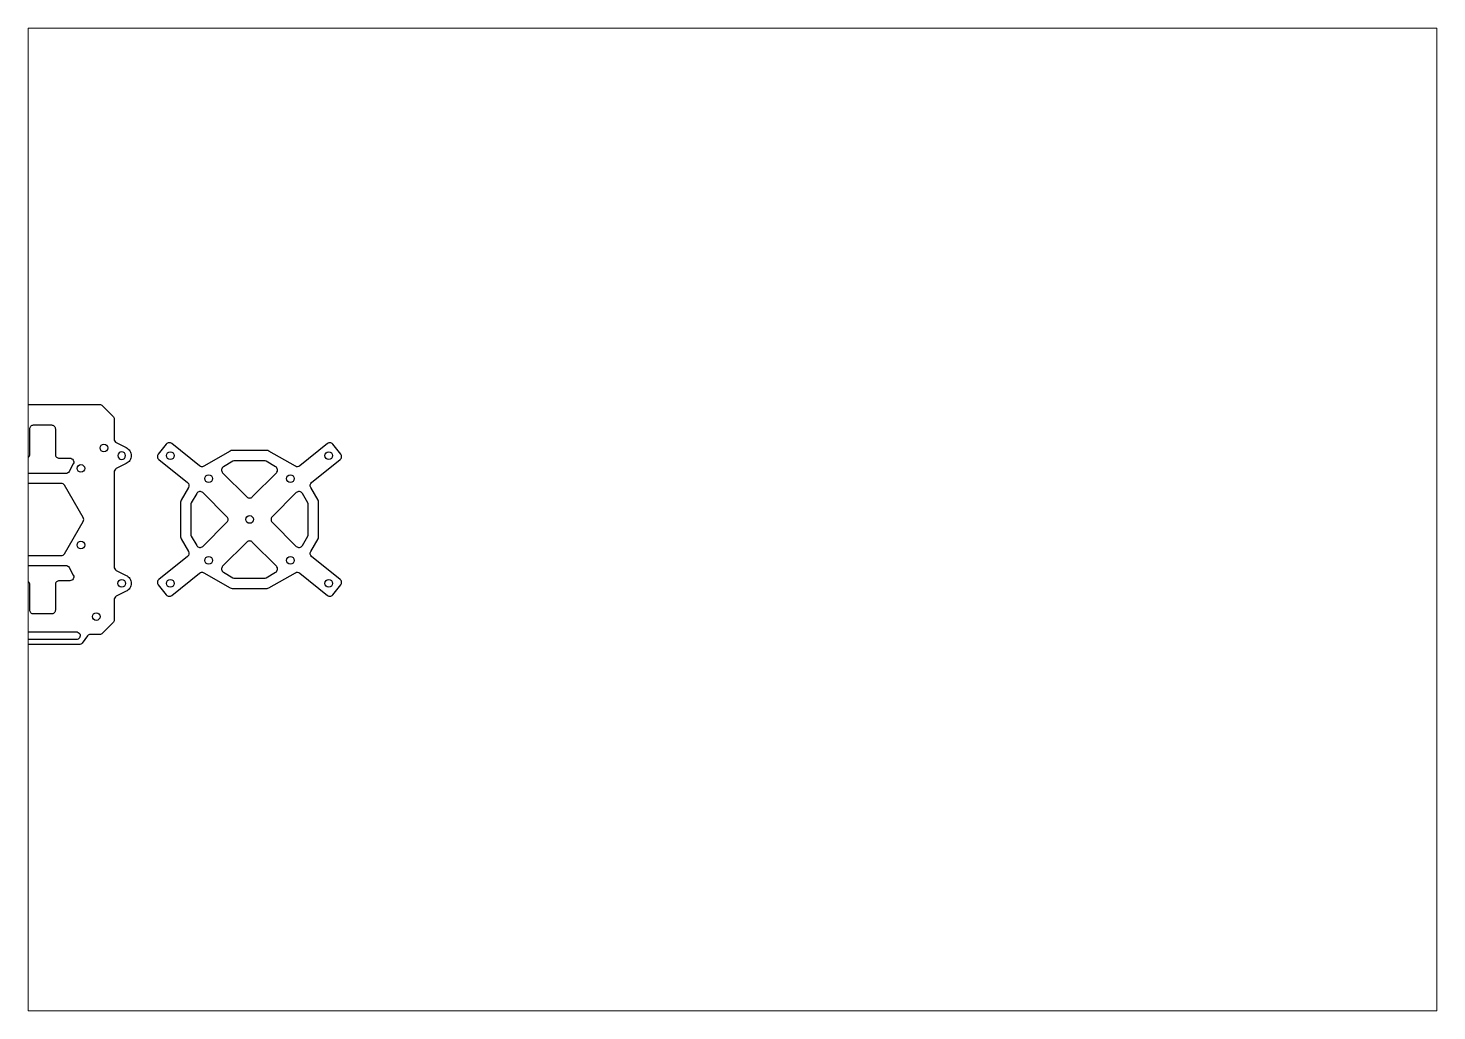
# Paper-space layout 'Layout1' of a CAD drawing. Header units: millimetres. Extents: x 29 to 260, y 20 to 181.
# The model-space entities are those that its viewports show. They can reach past a viewport. Long polylines and large blocks are cut down to what shows.
import ezdxf

# ---------------------------------------------------------------- set-up
doc = ezdxf.new("R2010")
doc.units = ezdxf.units.MM
doc.layers.add('CNC', color=7, linetype='Continuous')

# ---------------------------------------------------------------- blocks, each defined once
blk = doc.blocks.new('GFH Screw Hole')
blk.add_circle((0, 0), 1.5)

msp = doc.modelspace()

# ---------------------------------------------------------------- linework, layer by layer
at = {"layer": 'CNC'}
for points in [[(318, -49), (303.75, -49, -0.236068)], [(295.62, 45), (340.38, 45, -0.198912), (341.44, 44.56), (345.56, 40.44, -0.198912), (346, 39.38), (346, 31.43, 0.284079), (346.83, 30.09), (350.74, 28.13, -0.618034), (350.74, 21.87), (346.83, 19.91, 0.284079), (346, 18.57), (346, -18.57, 0.284079), (346.83, -19.91), (350.74, -21.87, -0.618034), (350.74, -28.13), (346.83, -30.09, 0.284079), (346, -31.43), (346, -39.38, -0.198912), (345.56, -40.44), (341.44, -44.56, -0.198912), (340.38, -45), (336.75, -45, 0.236068), (335.55, -45.6), (333.45, -48.4, -0.236068), (332.25, -49), (318, -49)], [(380.7, 10.52, 0.493145), (378.34, 10.21), (376.2, 6.51, 0.131652), (376, 5.76), (376, -5.76, 0.131652), (376.2, -6.51), (378.34, -10.21, 0.493145), (380.7, -10.52), (390.16, -1.06, 0.414214), (390.16, 1.06), (380.7, 10.52)]]:
    msp.add_lwpolyline(points, format="xyb", dxfattribs=at)
for points in [[(307.58, 18.79), (305.96, 21.79, -0.567506), (307.28, 24), (311.5, 24, 0.414214), (313, 25.5), (313, 35.5, -0.414214), (314.5, 37), (321.5, 37, -0.414214), (323, 35.5), (323, 25.5, 0.414214), (324.5, 24), (328.72, 24, -0.567506), (330.04, 21.79), (328.42, 18.79, -0.275912), (327.1, 18), (318, 18), (308.9, 18, -0.275912)], [(368.53, 29.71, 0.414214), (366.42, 29.49), (363.28, 25.59, 0.414214), (363.51, 23.49), (374.7, 14.45, -0.369492), (375.06, 12.54), (372.2, 7.58, 0.131652), (372, 6.83), (372, -6.83, 0.131652), (372.2, -7.58), (375.06, -12.54, -0.369492), (374.7, -14.45), (363.51, -23.49, 0.414214), (363.28, -25.59), (366.42, -29.49, 0.414214), (368.53, -29.71), (379.38, -20.96, -0.309956), (381.07, -20.83), (391.42, -26.8, 0.131652), (392.17, -27), (405.83, -27, 0.131652), (406.58, -26.8), (416.93, -20.83, -0.309956), (418.62, -20.96), (429.47, -29.71, 0.414214), (431.58, -29.49), (434.72, -25.59, 0.414214), (434.49, -23.49), (423.3, -14.45, -0.369492), (422.94, -12.54), (425.8, -7.58, 0.131652), (426, -6.83), (426, 6.83, 0.131652), (425.8, 7.58), (422.94, 12.54, -0.369492), (423.3, 14.45), (434.49, 23.49, 0.414214), (434.72, 25.59), (431.58, 29.49, 0.414214), (429.47, 29.71), (418.62, 20.96, -0.309956), (416.93, 20.83), (406.58, 26.8, 0.131652), (405.83, 27), (392.17, 27, 0.131652), (391.42, 26.8), (381.07, 20.83, -0.309956), (379.38, 20.96)], [(397.94, 8.84, 0.414214), (400.06, 8.84), (409.52, 18.3, 0.493145), (409.21, 20.66), (405.51, 22.8, 0.131652), (404.76, 23), (393.24, 23, 0.131652), (392.49, 22.8), (388.79, 20.66, 0.493145), (388.48, 18.3)], [(309.4, 13.39), (302.1, 0.75, 0.267949), (302.1, -0.75), (309.4, -13.39, 0.267949), (310.7, -14.14), (325.3, -14.14, 0.267949), (326.6, -13.39), (333.9, -0.75, 0.267949), (333.9, 0.75), (326.6, 13.39, 0.267949), (325.3, 14.14), (310.7, 14.14, 0.267949)], [(407.84, 1.06, 0.414214), (407.84, -1.06), (417.3, -10.52, 0.493145), (419.66, -10.21), (421.8, -6.51, 0.131652), (422, -5.76), (422, 5.76, 0.131652), (421.8, 6.51), (419.66, 10.21, 0.493145), (417.3, 10.52)], [(400.06, -8.84, 0.414214), (397.94, -8.84), (388.48, -18.3, 0.493145), (388.79, -20.66), (392.49, -22.8, 0.131652), (393.24, -23), (404.76, -23, 0.131652), (405.51, -22.8), (409.21, -20.66, 0.493145), (409.52, -18.3)], [(318, -18), (327.1, -18, -0.275912), (328.42, -18.79), (330.04, -21.79, -0.567506), (328.72, -24), (324.5, -24, 0.414214), (323, -25.5), (323, -35.5, -0.414214), (321.5, -37), (314.5, -37, -0.414214), (313, -35.5), (313, -25.5, 0.414214), (311.5, -24), (307.28, -24, -0.567506), (305.96, -21.79), (307.58, -18.79, -0.275912), (308.9, -18)], [(303.55, -46.33, -0.599022), (304.8, -44), (318, -44), (331.2, -44, -0.599022), (332.45, -46.33, -0.250765), (331.2, -47), (318, -47), (304.8, -47, -0.250765)]]:
    msp.add_lwpolyline(points, format="xyb", close=True, dxfattribs=at)
msp.add_lwpolyline([(332.45, -46.33), (332.45, -46.33)], dxfattribs=at)
for centre in [(342, 28), (333, 20), (383, 16), (415, 16), (333, -10), (383, -16), (415, -16), (339, -38)]:
    msp.add_circle(centre, 1.5, dxfattribs=at)

# ---------------------------------------------------------------- block references
at = {"layer": 'CNC', "xscale": -1}
msp.add_blockref('GFH Screw Hole', (349, 25), dxfattribs=at)
at = {"layer": 'CNC'}
for p in [(368, 25), (430, 25), (399, 0), (368, -25), (430, -25)]:
    msp.add_blockref('GFH Screw Hole', p, dxfattribs=at)
at = {"layer": 'CNC', "rotation": 180}
msp.add_blockref('GFH Screw Hole', (349, -25), dxfattribs=at)

psp = doc.layouts.get("Layout1")

# ---------------------------------------------------------------- viewports
at = {"layer": 'CNC'}
psp.add_viewport(center=(144.29, 100.72), size=(230.86, 161.1489), view_center_point=(588, 0), view_height=384.7894, dxfattribs=at)

doc.saveas('drawing.dxf')
